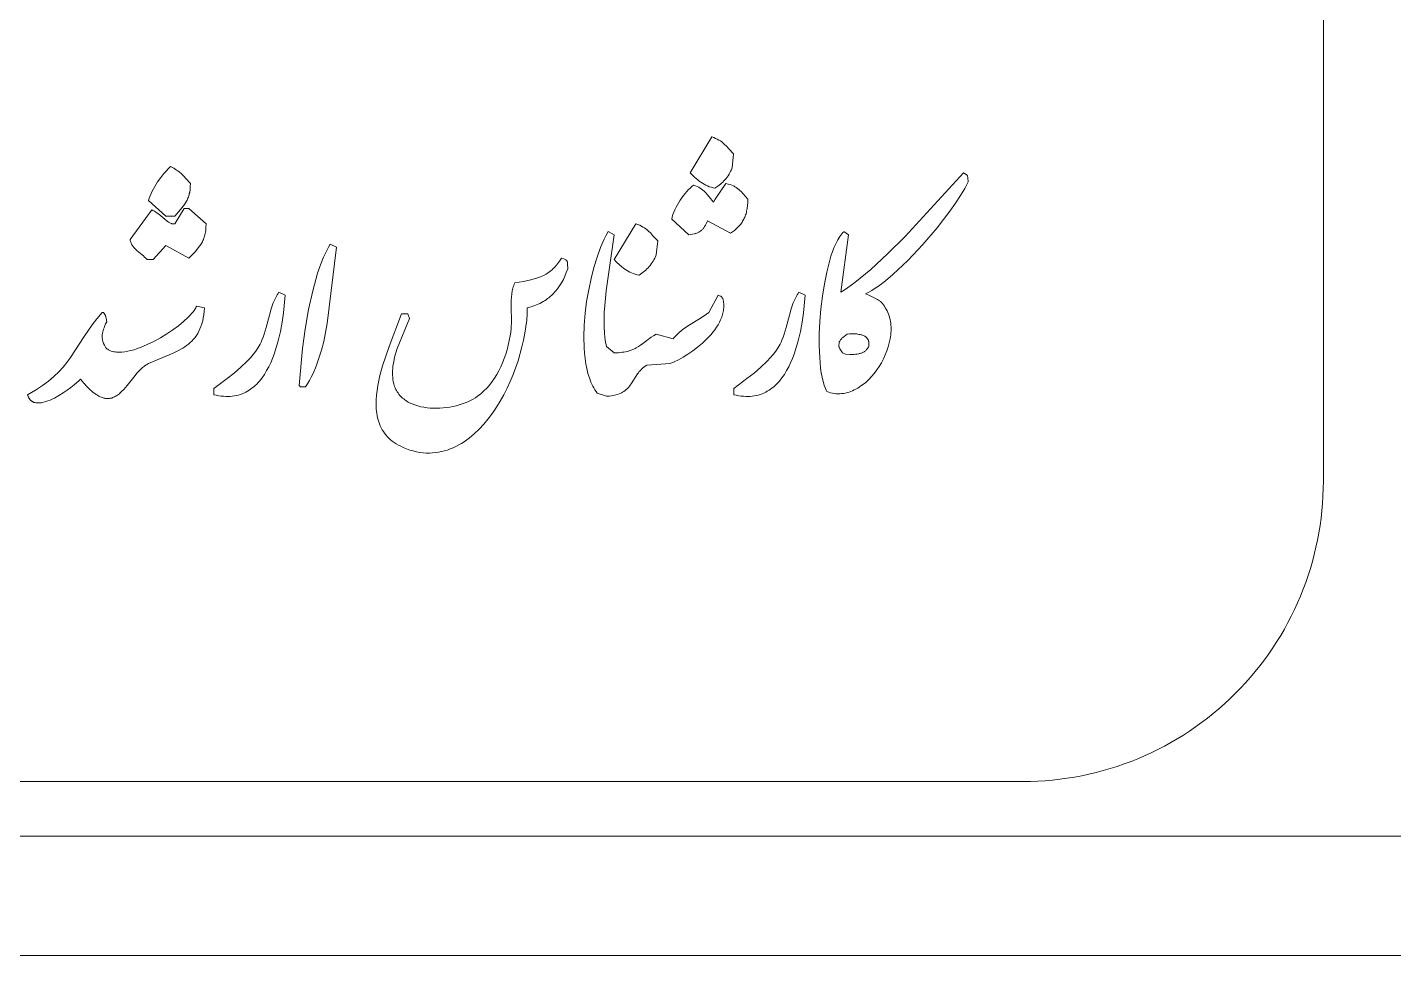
# Model space of a CAD drawing. Header units: metres. Extents: x 236 to 355, y 67 to 475.
# Drawn here: x 296.351 to 297.454, y 414.389 to 415.139 of the extents above; entities that cross this region are included whole.
import ezdxf

# ---------------------------------------------------------------- set-up
doc = ezdxf.new("R2010")
doc.units = ezdxf.units.M
doc.header["$LTSCALE"] = 0.007
doc.header["$MEASUREMENT"] = 0
doc.layers.add('6', color=6, linetype='Continuous')
doc.layers.add('H', color=7, linetype='Continuous')
doc.layers.add('decoration', color=251, linetype='Continuous', lineweight=18)

msp = doc.modelspace()

# ---------------------------------------------------------------- linework, layer by layer
at = {"layer": '6', "lineweight": 5}
for points in [[(311.8328, 433.7821), (283.7399, 433.7821), (283.7399, 414.3893), (311.8328, 414.3893)], [(311.7364, 433.6857), (283.8364, 433.6857), (283.8364, 414.4857), (311.7364, 414.4857)]]:
    msp.add_lwpolyline(points, close=True, dxfattribs=at)
at = {"layer": 'decoration', "lineweight": 5, "ltscale": 0.5}
msp.add_lwpolyline([(295.5802, 415.6955), (297.1549, 415.6955, -0.414214), (297.3975, 415.4529), (297.3975, 414.7723, -0.414214), (297.1549, 414.5298), (295.5802, 414.5298, -0.414214), (295.3317, 414.7782), (295.3317, 415.447, -0.414214)], format="xyb", close=True, dxfattribs=at)
at = {"layer": 'H', "lineweight": 5}
for points in [[(296.9037, 415.0501), (296.9053, 415.0496), (296.9068, 415.049), (296.9081, 415.0483), (296.9094, 415.0476), (296.9106, 415.0469), (296.9117, 415.0461), (296.9127, 415.0453), (296.9138, 415.0444), (296.9157, 415.0425), (296.9175, 415.0406), (296.9213, 415.0364), (296.92, 415.0251), (296.9195, 415.0237), (296.9189, 415.0224), (296.9182, 415.0212), (296.9176, 415.02), (296.9168, 415.0188), (296.9161, 415.0177), (296.9153, 415.0167), (296.9144, 415.0157), (296.9135, 415.0147), (296.9126, 415.0137), (296.9116, 415.0128), (296.9106, 415.012), (296.9085, 415.0103), (296.9062, 415.0088), (296.9047, 415.0091), (296.9031, 415.0095), (296.9016, 415.01), (296.9002, 415.0106), (296.8988, 415.0112), (296.8974, 415.0119), (296.8961, 415.0127), (296.8948, 415.0136), (296.8936, 415.0145), (296.8924, 415.0154), (296.8901, 415.0173), (296.8881, 415.0193), (296.8862, 415.0213)], [(296.4665, 415.0263), (296.4692, 415.0249), (296.4704, 415.0242), (296.4715, 415.0234), (296.4726, 415.0227), (296.4736, 415.0219), (296.4755, 415.0203), (296.4773, 415.0186), (296.4791, 415.0167), (296.4827, 415.0125), (296.4826, 415.0099), (296.4824, 415.0076), (296.4821, 415.0054), (296.4818, 415.0044), (296.4816, 415.0034), (296.4813, 415.0025), (296.481, 415.0016), (296.4807, 415.0007), (296.4803, 414.9999), (296.48, 414.9991), (296.4796, 414.9984), (296.4788, 414.9969), (296.4778, 414.9955), (296.4769, 414.9942), (296.4748, 414.9917), (296.4702, 414.9862), (296.4627, 414.9862), (296.4489, 414.9988), (296.4495, 415.0007), (296.4501, 415.0026), (296.4509, 415.0045), (296.4518, 415.0064), (296.4528, 415.0083), (296.4539, 415.0102), (296.4562, 415.0138), (296.4587, 415.0173), (296.4613, 415.0206)], [(297.1069, 415.0213), (297.1091, 415.0199), (297.1092, 415.0198), (297.1094, 415.0197), (297.1095, 415.0195), (297.1097, 415.0194), (297.1097, 415.0194), (297.1097, 415.0194), (297.1097, 415.0193), (297.1098, 415.0193), (297.1098, 415.0192), (297.1099, 415.0192), (297.1099, 415.0191), (297.1099, 415.0191), (297.1099, 415.0191), (297.11, 415.019), (297.11, 415.019), (297.11, 415.019), (297.11, 415.019), (297.11, 415.019), (297.11, 415.019), (297.11, 415.019), (297.11, 415.019), (297.11, 415.019), (297.11, 415.019), (297.11, 415.019), (297.11, 415.019), (297.11, 415.019), (297.11, 415.019), (297.11, 415.019), (297.11, 415.019), (297.11, 415.019), (297.11, 415.019), (297.11, 415.0189), (297.11, 415.0189), (297.1101, 415.0188), (297.1101, 415.0188), (297.1101, 415.0186), (297.1102, 415.0184), (297.1102, 415.0182), (297.1103, 415.0178), (297.1104, 415.0172), (297.1107, 415.0138), (297.1079, 415.0085), (297.1045, 415.0028), (297.1005, 414.9966), (297.0959, 414.9902), (297.0856, 414.9768), (297.0741, 414.9633), (297.0619, 414.9504), (297.0498, 414.939), (297.0439, 414.9341), (297.0383, 414.9298), (297.0355, 414.928), (297.0329, 414.9263), (297.0304, 414.9248), (297.0279, 414.9236), (297.0304, 414.9223), (297.0376, 414.9189), (297.0384, 414.9185), (297.0391, 414.918), (297.0395, 414.9177), (297.0398, 414.9174), (297.0401, 414.9171), (297.0405, 414.9168), (297.0408, 414.9165), (297.0411, 414.9162), (297.0415, 414.9158), (297.0418, 414.9154), (297.0421, 414.915), (297.0424, 414.9145), (297.043, 414.9135), (297.0438, 414.9123), (297.0446, 414.9111), (297.0453, 414.9098), (297.0459, 414.9085), (297.0464, 414.9071), (297.0469, 414.9057), (297.0473, 414.9043), (297.0477, 414.9028), (297.048, 414.9013), (297.0482, 414.8998), (297.0483, 414.8983), (297.0484, 414.8967), (297.0485, 414.8952), (297.0484, 414.8936), (297.0483, 414.892), (297.0482, 414.8904), (297.0477, 414.8871), (297.047, 414.8839), (297.0461, 414.8806), (297.0451, 414.8774), (297.0438, 414.8742), (297.0423, 414.871), (297.0407, 414.8679), (297.0389, 414.8649), (297.037, 414.8621), (297.0349, 414.8593), (297.0327, 414.8567), (297.0304, 414.8543), (297.028, 414.852), (297.0254, 414.85), (297.0241, 414.8491), (297.0228, 414.8482), (297.0215, 414.8473), (297.0201, 414.8466), (297.0187, 414.8459), (297.0173, 414.8452), (297.0159, 414.8447), (297.0145, 414.8442), (297.013, 414.8438), (297.0116, 414.8434), (297.0101, 414.8431), (297.0086, 414.843), (297.0072, 414.8429), (297.0057, 414.8428), (297.0042, 414.8429), (297.0027, 414.843), (297.0011, 414.8433), (296.9996, 414.8436), (296.9981, 414.8441), (296.9966, 414.8446), (296.996, 414.8457), (296.9955, 414.847), (296.9949, 414.8483), (296.9944, 414.8497), (296.9935, 414.8527), (296.9928, 414.8561), (296.9921, 414.8597), (296.9915, 414.8636), (296.9908, 414.8722), (296.9904, 414.8814), (296.9905, 414.8912), (296.991, 414.9013), (296.9918, 414.9115), (296.993, 414.9217), (296.9946, 414.9316), (296.9965, 414.941), (296.9987, 414.9497), (296.9999, 414.9538), (297.0012, 414.9576), (297.0026, 414.9611), (297.004, 414.9643), (297.0055, 414.9672), (297.0063, 414.9685), (297.0071, 414.9697), (297.0079, 414.9709), (297.0087, 414.9719), (297.0095, 414.9729), (297.01, 414.9733), (297.0104, 414.9737), (297.0141, 414.9712), (297.0079, 414.9248), (297.0105, 414.9265), (297.0133, 414.9283), (297.0192, 414.9326), (297.032, 414.9432), (297.0456, 414.9558), (297.0595, 414.9696)], [(296.9151, 415.0125), (296.9168, 415.0121), (296.9184, 415.0117), (296.9198, 415.0112), (296.9211, 415.0106), (296.9217, 415.0103), (296.9223, 415.0099), (296.9234, 415.0092), (296.9245, 415.0085), (296.9255, 415.0077), (296.9264, 415.0069), (296.9273, 415.006), (296.929, 415.0041), (296.9327, 415), (296.9327, 414.9973), (296.9325, 414.9948), (296.9322, 414.9924), (296.9318, 414.9902), (296.9316, 414.9892), (296.9313, 414.9882), (296.931, 414.9872), (296.9307, 414.9863), (296.9303, 414.9854), (296.9299, 414.9845), (296.9295, 414.9837), (296.9291, 414.9829), (296.9286, 414.9821), (296.9281, 414.9813), (296.9276, 414.9806), (296.927, 414.9798), (296.9259, 414.9785), (296.9246, 414.9772), (296.9233, 414.9759), (296.9219, 414.9747), (296.9189, 414.9724), (296.9001, 414.9825), (296.8996, 414.9812), (296.8991, 414.98), (296.8985, 414.9789), (296.8979, 414.9779), (296.8976, 414.9774), (296.8973, 414.9769), (296.8969, 414.9765), (296.8966, 414.9761), (296.8962, 414.9756), (296.8958, 414.9752), (296.8954, 414.9749), (296.895, 414.9745), (296.8946, 414.9742), (296.8941, 414.9738), (296.8936, 414.9735), (296.8931, 414.9733), (296.8926, 414.973), (296.8921, 414.9727), (296.8915, 414.9725), (296.8909, 414.9723), (296.8903, 414.9721), (296.8896, 414.9719), (296.8882, 414.9716), (296.8867, 414.9714), (296.8851, 414.9712), (296.8713, 414.9837), (296.8717, 414.9856), (296.8723, 414.9875), (296.8731, 414.9895), (296.8739, 414.9914), (296.8749, 414.9934), (296.8759, 414.9953), (296.877, 414.9973), (296.8782, 414.9992), (296.8807, 415.0028), (296.8821, 415.0045), (296.8834, 415.0061), (296.8848, 415.0076), (296.8861, 415.0089), (296.8875, 415.0102), (296.8888, 415.0113), (296.8904, 415.0107), (296.8918, 415.0101), (296.8931, 415.0095), (296.8943, 415.0088), (296.8954, 415.0081), (296.8964, 415.0073), (296.8974, 415.0065), (296.8983, 415.0056), (296.8992, 415.0048), (296.9, 415.0038), (296.9016, 415.0019), (296.9051, 414.9975), (296.9064, 415)], [(296.4777, 414.9925), (296.4815, 414.9925), (296.4953, 414.98), (296.4952, 414.9772), (296.495, 414.9746), (296.4948, 414.9734), (296.4946, 414.9723), (296.4944, 414.9712), (296.4941, 414.9702), (296.4938, 414.9692), (296.4935, 414.9683), (296.4932, 414.9674), (296.4928, 414.9665), (296.4924, 414.9656), (296.492, 414.9648), (296.4915, 414.9641), (296.4911, 414.9633), (296.4901, 414.9619), (296.489, 414.9605), (296.4867, 414.9578), (296.4815, 414.9524), (296.4627, 414.9624), (296.4527, 414.9511), (296.4477, 414.9511), (296.4467, 414.9522), (296.4457, 414.9532), (296.4447, 414.9541), (296.4437, 414.9549), (296.4397, 414.9582), (296.4388, 414.959), (296.4379, 414.96), (296.4375, 414.9604), (296.437, 414.9609), (296.4366, 414.9614), (296.4362, 414.962), (296.4359, 414.9625), (296.4355, 414.9631), (296.4352, 414.9638), (296.4349, 414.9644), (296.4346, 414.9651), (296.4343, 414.9658), (296.4341, 414.9666), (296.4339, 414.9674), (296.4514, 414.9912), (296.4522, 414.9909), (296.453, 414.9905), (296.4537, 414.9901), (296.4545, 414.9897), (296.4559, 414.9887), (296.4572, 414.9878), (296.4619, 414.9838), (296.464, 414.9821), (296.4651, 414.9814), (296.4656, 414.981), (296.4661, 414.9807), (296.4666, 414.9805), (296.4671, 414.9803), (296.4674, 414.9802), (296.4676, 414.9801), (296.4679, 414.98), (296.4681, 414.98), (296.4684, 414.9799), (296.4686, 414.9799), (296.4689, 414.9799), (296.4692, 414.9799), (296.4694, 414.9799), (296.4697, 414.9799), (296.4699, 414.9799), (296.4702, 414.98)], [(296.8199, 414.9737), (296.8249, 414.9712), (296.8185, 414.9259), (296.8172, 414.9142), (296.8168, 414.9085), (296.8167, 414.9028), (296.8167, 414.8971), (296.817, 414.8916), (296.8177, 414.8862), (296.8186, 414.8809), (296.8249, 414.8759), (296.8283, 414.876), (296.8298, 414.8761), (296.8313, 414.8763), (296.8327, 414.8765), (296.834, 414.8767), (296.8353, 414.877), (296.8365, 414.8773), (296.8376, 414.8777), (296.8387, 414.878), (296.8398, 414.8785), (296.8408, 414.8789), (296.8418, 414.8794), (296.8427, 414.8799), (296.8445, 414.881), (296.8462, 414.8821), (296.8479, 414.8833), (296.8512, 414.8859), (296.8547, 414.8885), (296.8566, 414.8897), (296.8587, 414.891), (296.8725, 414.8872), (296.8733, 414.8882), (296.874, 414.8891), (296.8756, 414.8907), (296.8772, 414.8923), (296.8789, 414.8937), (296.8806, 414.8951), (296.8824, 414.8963), (296.8862, 414.8987), (296.8938, 414.9032), (296.8976, 414.9057), (296.8995, 414.907), (296.9014, 414.9085), (296.9089, 414.9223), (296.91, 414.9219), (296.9107, 414.9216), (296.9111, 414.9215), (296.9112, 414.9215), (296.9112, 414.9215), (296.9112, 414.9215), (296.9112, 414.9215), (296.9112, 414.9215), (296.9112, 414.9215), (296.9112, 414.9215), (296.9112, 414.9215), (296.9112, 414.9215), (296.9112, 414.9215), (296.9112, 414.9215), (296.9112, 414.9215), (296.9112, 414.9215), (296.9112, 414.9215), (296.9112, 414.9215), (296.9112, 414.9215), (296.9112, 414.9215), (296.9112, 414.9215), (296.9112, 414.9215), (296.9112, 414.9215), (296.9112, 414.9215), (296.9112, 414.9215), (296.9112, 414.9215), (296.9112, 414.9215), (296.9112, 414.9215), (296.9112, 414.9215), (296.9112, 414.9215), (296.9112, 414.9215), (296.9112, 414.9215), (296.9112, 414.9215), (296.9112, 414.9215), (296.9112, 414.9215), (296.9112, 414.9215), (296.9112, 414.9215), (296.9112, 414.9215), (296.9112, 414.9215), (296.9112, 414.9215), (296.9112, 414.9215), (296.9112, 414.9215), (296.9112, 414.9215), (296.9112, 414.9215), (296.9112, 414.9215), (296.9112, 414.9215), (296.9112, 414.9215), (296.9112, 414.9215), (296.9112, 414.9215), (296.9112, 414.9215), (296.9112, 414.9214), (296.9112, 414.9214), (296.9112, 414.9214), (296.9112, 414.9214), (296.9112, 414.9214), (296.9112, 414.9214), (296.9112, 414.9214), (296.9112, 414.9214), (296.9112, 414.9214), (296.9112, 414.9214), (296.9112, 414.9214), (296.9112, 414.9214), (296.9112, 414.9214), (296.9112, 414.9214), (296.9112, 414.9214), (296.9112, 414.9214), (296.9112, 414.9214), (296.9112, 414.9214), (296.9113, 414.9214), (296.9113, 414.9214), (296.9113, 414.9214), (296.9113, 414.9214), (296.9113, 414.9214), (296.9113, 414.9214), (296.9113, 414.9214), (296.9113, 414.9214), (296.9113, 414.9214), (296.9113, 414.9214), (296.9113, 414.9214), (296.9113, 414.9214), (296.9113, 414.9214), (296.9113, 414.9214), (296.9113, 414.9214), (296.9113, 414.9214), (296.9113, 414.9214), (296.9113, 414.9214), (296.9113, 414.9214), (296.9113, 414.9214), (296.9113, 414.9214), (296.9113, 414.9214), (296.9113, 414.9214), (296.9113, 414.9214), (296.9113, 414.9214), (296.9113, 414.9214), (296.9113, 414.9214), (296.9113, 414.9214), (296.9113, 414.9214), (296.9113, 414.9214), (296.9113, 414.9214), (296.9113, 414.9214), (296.9113, 414.9214), (296.9113, 414.9214), (296.9113, 414.9214), (296.9113, 414.9214), (296.9113, 414.9214), (296.9113, 414.9214), (296.9113, 414.9214), (296.9113, 414.9214), (296.9113, 414.9214), (296.9113, 414.9214), (296.9113, 414.9214), (296.9113, 414.9214), (296.9113, 414.9214), (296.9113, 414.9214), (296.9113, 414.9214), (296.9113, 414.9214), (296.9113, 414.9214), (296.9113, 414.9214), (296.9126, 414.9198), (296.9129, 414.9187), (296.9131, 414.9176), (296.9132, 414.9165), (296.9133, 414.9154), (296.9134, 414.9143), (296.9134, 414.9132), (296.9133, 414.9121), (296.9132, 414.911), (296.9131, 414.91), (296.9129, 414.9089), (296.9126, 414.9078), (296.9123, 414.9068), (296.912, 414.9057), (296.9117, 414.9046), (296.9108, 414.9026), (296.9098, 414.9005), (296.9087, 414.8985), (296.9075, 414.8965), (296.9061, 414.8945), (296.9046, 414.8926), (296.9031, 414.8907), (296.9014, 414.8889), (296.8997, 414.8871), (296.8961, 414.8837), (296.8922, 414.8805), (296.8883, 414.8775), (296.8844, 414.8748), (296.8805, 414.8724), (296.8768, 414.8703), (296.8732, 414.8686), (296.87, 414.8672), (296.8512, 414.8659), (296.85, 414.8652), (296.8489, 414.8644), (296.8478, 414.8635), (296.8469, 414.8626), (296.846, 414.8617), (296.8451, 414.8608), (296.8444, 414.8598), (296.8436, 414.8588), (296.8385, 414.8508), (296.8378, 414.8498), (296.8371, 414.8489), (296.8363, 414.848), (296.8355, 414.8471), (296.8346, 414.8463), (296.8336, 414.8455), (296.8326, 414.8447), (296.8321, 414.8444), (296.8315, 414.844), (296.8309, 414.8437), (296.8303, 414.8434), (296.829, 414.8428), (296.8276, 414.8423), (296.8261, 414.8419), (296.8244, 414.8415), (296.8226, 414.8412), (296.8207, 414.841), (296.8186, 414.8408), (296.8111, 414.8433), (296.8102, 414.8447), (296.8092, 414.8461), (296.8084, 414.8475), (296.8076, 414.849), (296.8068, 414.8506), (296.8061, 414.8522), (296.8048, 414.8556), (296.8037, 414.8593), (296.8027, 414.8631), (296.8019, 414.867), (296.8013, 414.8712), (296.8008, 414.8755), (296.8005, 414.8798), (296.8003, 414.8889), (296.8006, 414.8983), (296.8014, 414.9078), (296.8026, 414.9174), (296.8043, 414.9268), (296.8062, 414.936), (296.8085, 414.9448), (296.8111, 414.9531), (296.8139, 414.9608), (296.8168, 414.9677), (296.8183, 414.9708)], [(296.8424, 414.98), (296.844, 414.9794), (296.8455, 414.9788), (296.8468, 414.9781), (296.8481, 414.9774), (296.8493, 414.9767), (296.8504, 414.9759), (296.8515, 414.9751), (296.8525, 414.9742), (296.8544, 414.9724), (296.8562, 414.9704), (296.86, 414.9662), (296.8587, 414.9549), (296.8582, 414.9535), (296.8576, 414.9522), (296.8569, 414.951), (296.8563, 414.9498), (296.8555, 414.9487), (296.8548, 414.9476), (296.854, 414.9465), (296.8531, 414.9455), (296.8522, 414.9445), (296.8513, 414.9436), (296.8503, 414.9427), (296.8493, 414.9418), (296.8472, 414.9401), (296.845, 414.9386), (296.8434, 414.9389), (296.8418, 414.9393), (296.8403, 414.9398), (296.8389, 414.9404), (296.8375, 414.941), (296.8361, 414.9418), (296.8348, 414.9426), (296.8335, 414.9434), (296.8323, 414.9443), (296.8311, 414.9452), (296.8288, 414.9471), (296.8268, 414.9491), (296.8249, 414.9511)], [(296.5955, 414.9637), (296.6006, 414.9612), (296.5931, 414.8995), (296.5903, 414.885), (296.5885, 414.8781), (296.5865, 414.8715), (296.5843, 414.8651), (296.5817, 414.8592), (296.5803, 414.8563), (296.5788, 414.8536), (296.5772, 414.8509), (296.5755, 414.8484), (296.5717, 414.8484), (296.5705, 414.8496), (296.5732, 414.8793), (296.5754, 414.8951), (296.5781, 414.9108), (296.5814, 414.926), (296.5854, 414.9403), (296.5877, 414.9468), (296.5901, 414.953), (296.5927, 414.9586), (296.5941, 414.9612)], [(296.7823, 414.9524), (296.7841, 414.9517), (296.7848, 414.9514), (296.7854, 414.9511), (296.7857, 414.951), (296.7859, 414.9509), (296.786, 414.9508), (296.7861, 414.9507), (296.7862, 414.9507), (296.7862, 414.9507), (296.7862, 414.9507), (296.7862, 414.9506), (296.7862, 414.9506), (296.7862, 414.9506), (296.7862, 414.9506), (296.7863, 414.9506), (296.7863, 414.9506), (296.7863, 414.9506), (296.7864, 414.9505), (296.7864, 414.9505), (296.7864, 414.9505), (296.7864, 414.9505), (296.7864, 414.9505), (296.7864, 414.9505), (296.7864, 414.9505), (296.7864, 414.9505), (296.7864, 414.9505), (296.7864, 414.9505), (296.7864, 414.9505), (296.7864, 414.9505), (296.7864, 414.9505), (296.7864, 414.9505), (296.7864, 414.9505), (296.7864, 414.9505), (296.7865, 414.9505), (296.7865, 414.9505), (296.7865, 414.9505), (296.7865, 414.9504), (296.7865, 414.9504), (296.7865, 414.9504), (296.7865, 414.9504), (296.7865, 414.9504), (296.7865, 414.9504), (296.7865, 414.9504), (296.7865, 414.9504), (296.7865, 414.9504), (296.7865, 414.9504), (296.7865, 414.9504), (296.7865, 414.9504), (296.7865, 414.9504), (296.7866, 414.9503), (296.7866, 414.9503), (296.7866, 414.9503), (296.7866, 414.9503), (296.7866, 414.9503), (296.7866, 414.9503), (296.7866, 414.9503), (296.7866, 414.9503), (296.7866, 414.9503), (296.7866, 414.9503), (296.7866, 414.9503), (296.7866, 414.9502), (296.7866, 414.9502), (296.7866, 414.9502), (296.7866, 414.9502), (296.7866, 414.9502), (296.7866, 414.9502), (296.7866, 414.9502), (296.7866, 414.9502), (296.7866, 414.9502), (296.7866, 414.9502), (296.7866, 414.9502), (296.7866, 414.9502), (296.7867, 414.9502), (296.7867, 414.9502), (296.7867, 414.9502), (296.7867, 414.9502), (296.7867, 414.9501), (296.7867, 414.9501), (296.7868, 414.95), (296.7868, 414.95), (296.7868, 414.95), (296.7868, 414.95), (296.7868, 414.95), (296.7868, 414.95), (296.7868, 414.95), (296.7868, 414.95), (296.7868, 414.95), (296.7868, 414.95), (296.7868, 414.95), (296.7868, 414.95), (296.7868, 414.95), (296.7868, 414.95), (296.7868, 414.95), (296.7868, 414.95), (296.7868, 414.95), (296.7868, 414.9499), (296.7869, 414.9498), (296.7869, 414.9497), (296.7869, 414.9496), (296.787, 414.9495), (296.787, 414.9494), (296.787, 414.9493), (296.7871, 414.949), (296.7871, 414.9488), (296.7872, 414.9485), (296.7872, 414.9478), (296.7873, 414.9436), (296.7862, 414.9407), (296.7851, 414.9378), (296.7838, 414.9351), (296.7824, 414.9324), (296.7808, 414.93), (296.7791, 414.9276), (296.7773, 414.9254), (296.7754, 414.9233), (296.7744, 414.9223), (296.7733, 414.9213), (296.7722, 414.9204), (296.7711, 414.9196), (296.7699, 414.9187), (296.7687, 414.9179), (296.7675, 414.9172), (296.7662, 414.9165), (296.7649, 414.9158), (296.7636, 414.9151), (296.7622, 414.9146), (296.7608, 414.914), (296.7593, 414.9135), (296.7578, 414.9131), (296.7547, 414.9123), (296.7546, 414.9074), (296.7542, 414.9023), (296.7536, 414.897), (296.7528, 414.8917), (296.7517, 414.8862), (296.7504, 414.8806), (296.7472, 414.8695), (296.7432, 414.8583), (296.7409, 414.8528), (296.7384, 414.8474), (296.7357, 414.8421), (296.7328, 414.8369), (296.7297, 414.8319), (296.7265, 414.8272), (296.7231, 414.8226), (296.7195, 414.8183), (296.7158, 414.8143), (296.7119, 414.8105), (296.7078, 414.8071), (296.7058, 414.8056), (296.7037, 414.8041), (296.7015, 414.8027), (296.6993, 414.8015), (296.6971, 414.8003), (296.6948, 414.7992), (296.6925, 414.7983), (296.6902, 414.7974), (296.6879, 414.7967), (296.6855, 414.7961), (296.683, 414.7956), (296.6806, 414.7953), (296.6781, 414.7951), (296.6756, 414.795), (296.673, 414.795), (296.6705, 414.7952), (296.6679, 414.7955), (296.6652, 414.796), (296.6626, 414.7967), (296.6599, 414.7974), (296.6572, 414.7984), (296.6545, 414.7995), (296.6525, 414.8004), (296.6506, 414.8013), (296.6489, 414.8024), (296.6473, 414.8034), (296.6457, 414.8045), (296.6443, 414.8057), (296.6429, 414.807), (296.6417, 414.8082), (296.6405, 414.8096), (296.6395, 414.8109), (296.6385, 414.8124), (296.6376, 414.8138), (296.6368, 414.8153), (296.636, 414.8169), (296.6354, 414.8185), (296.6348, 414.8201), (296.6343, 414.8217), (296.6338, 414.8234), (296.6335, 414.8252), (296.6332, 414.8269), (296.6329, 414.8287), (296.6328, 414.8305), (296.6326, 414.8342), (296.6326, 414.8379), (296.6329, 414.8418), (296.6334, 414.8456), (296.634, 414.8496), (296.6357, 414.8575), (296.6379, 414.8655), (296.6431, 414.881), (296.6532, 414.9073), (296.6582, 414.9073), (296.6595, 414.9035), (296.6496, 414.8793), (296.6485, 414.8758), (296.6476, 414.8723), (296.6468, 414.8687), (296.6462, 414.8651), (296.646, 414.8633), (296.6459, 414.8615), (296.6459, 414.8597), (296.6459, 414.8579), (296.646, 414.8562), (296.6462, 414.8544), (296.6465, 414.8526), (296.6469, 414.8509), (296.6473, 414.8497), (296.6476, 414.8486), (296.6481, 414.8475), (296.6485, 414.8464), (296.6491, 414.8454), (296.6496, 414.8444), (296.6503, 414.8435), (296.6509, 414.8426), (296.6516, 414.8417), (296.6524, 414.8409), (296.6532, 414.8401), (296.654, 414.8394), (296.6549, 414.8387), (296.6557, 414.838), (296.6567, 414.8373), (296.6576, 414.8367), (296.6586, 414.8361), (296.6597, 414.8356), (296.6607, 414.8351), (296.6618, 414.8346), (296.664, 414.8338), (296.6663, 414.833), (296.6688, 414.8324), (296.6712, 414.8319), (296.6738, 414.8316), (296.6763, 414.8313), (296.6789, 414.8312), (296.6816, 414.8312), (296.6842, 414.8313), (296.6869, 414.8314), (296.6895, 414.8317), (296.6921, 414.8321), (296.6947, 414.8326), (296.6972, 414.8332), (296.6997, 414.8339), (296.7021, 414.8346), (296.7045, 414.8355), (296.7067, 414.8364), (296.7089, 414.8374), (296.7109, 414.8385), (296.7128, 414.8396), (296.7146, 414.8408), (296.7172, 414.8429), (296.7196, 414.8451), (296.722, 414.8474), (296.7242, 414.8499), (296.7262, 414.8526), (296.7282, 414.8554), (296.73, 414.8583), (296.7317, 414.8613), (296.7333, 414.8645), (296.7347, 414.8678), (296.7361, 414.8712), (296.7373, 414.8747), (296.7384, 414.8783), (296.7393, 414.882), (296.7409, 414.8897), (296.7414, 414.8926), (296.7416, 414.8955), (296.7419, 414.9014), (296.7418, 414.9128), (296.7418, 414.9182), (296.7419, 414.9208), (296.7422, 414.9234), (296.7426, 414.9258), (296.7428, 414.9269), (296.7431, 414.9281), (296.7434, 414.9292), (296.7438, 414.9303), (296.7442, 414.9313), (296.7447, 414.9323), (296.7515, 414.9335), (296.7576, 414.9347), (296.7603, 414.9355), (296.7629, 414.9363), (296.7654, 414.9372), (296.7677, 414.9383), (296.7688, 414.9388), (296.7699, 414.9394), (296.7709, 414.9401), (296.7719, 414.9408), (296.7729, 414.9415), (296.7739, 414.9422), (296.7748, 414.943), (296.7757, 414.9439), (296.7766, 414.9447), (296.7775, 414.9457), (296.7783, 414.9467), (296.7792, 414.9477), (296.7808, 414.9499)], [(296.5542, 414.9248), (296.5592, 414.9223), (296.5579, 414.9081), (296.5568, 414.9007), (296.5554, 414.8931), (296.5536, 414.8856), (296.5515, 414.8783), (296.5503, 414.8747), (296.5489, 414.8712), (296.5475, 414.8678), (296.5459, 414.8646), (296.5442, 414.8615), (296.5424, 414.8585), (296.5405, 414.8557), (296.5384, 414.8531), (296.5373, 414.8519), (296.5362, 414.8507), (296.535, 414.8496), (296.5338, 414.8485), (296.5326, 414.8475), (296.5313, 414.8466), (296.53, 414.8457), (296.5287, 414.8449), (296.5273, 414.8441), (296.5259, 414.8434), (296.5244, 414.8428), (296.5229, 414.8423), (296.5214, 414.8418), (296.5198, 414.8414), (296.5182, 414.8411), (296.5165, 414.8409), (296.5148, 414.8407), (296.513, 414.8406), (296.5112, 414.8406), (296.5094, 414.8408), (296.5075, 414.8409), (296.5056, 414.8412), (296.5036, 414.8416), (296.5015, 414.8421), (296.5015, 414.8471), (296.5123, 414.8551), (296.5179, 414.8595), (296.5234, 414.8642), (296.5286, 414.8692), (296.5311, 414.8718), (296.5333, 414.8745), (296.5354, 414.8772), (296.5373, 414.8801), (296.5382, 414.8815), (296.539, 414.883), (296.5397, 414.8845), (296.5404, 414.886), (296.5414, 414.8885), (296.5423, 414.891), (296.5438, 414.8962), (296.5465, 414.9064), (296.5479, 414.9114), (296.5487, 414.9138), (296.5496, 414.9161), (296.5505, 414.9184), (296.5516, 414.9206), (296.5528, 414.9228), (296.5535, 414.9238)], [(296.974, 414.9248), (296.9791, 414.9223), (296.9777, 414.9081), (296.9766, 414.9007), (296.9752, 414.8931), (296.9735, 414.8856), (296.9713, 414.8783), (296.9701, 414.8747), (296.9688, 414.8712), (296.9673, 414.8678), (296.9658, 414.8646), (296.9641, 414.8615), (296.9623, 414.8585), (296.9603, 414.8557), (296.9583, 414.8531), (296.9572, 414.8519), (296.956, 414.8507), (296.9549, 414.8496), (296.9537, 414.8485), (296.9525, 414.8475), (296.9512, 414.8466), (296.9499, 414.8457), (296.9485, 414.8449), (296.9472, 414.8441), (296.9457, 414.8434), (296.9443, 414.8428), (296.9428, 414.8423), (296.9412, 414.8418), (296.9396, 414.8414), (296.938, 414.8411), (296.9363, 414.8409), (296.9346, 414.8407), (296.9329, 414.8406), (296.9311, 414.8406), (296.9292, 414.8408), (296.9273, 414.8409), (296.9254, 414.8412), (296.9234, 414.8416), (296.9214, 414.8421), (296.9214, 414.8471), (296.9321, 414.8551), (296.9378, 414.8595), (296.9433, 414.8642), (296.9485, 414.8692), (296.9509, 414.8718), (296.9532, 414.8745), (296.9553, 414.8772), (296.9572, 414.8801), (296.9581, 414.8815), (296.9589, 414.883), (296.9596, 414.8845), (296.9603, 414.886), (296.9612, 414.8885), (296.9621, 414.891), (296.9637, 414.8962), (296.9664, 414.9064), (296.9678, 414.9114), (296.9686, 414.9138), (296.9694, 414.9161), (296.9704, 414.9184), (296.9715, 414.9206), (296.9727, 414.9228), (296.9733, 414.9238)], [(296.4878, 414.9135), (296.494, 414.9123), (296.4938, 414.9094), (296.4935, 414.9066), (296.4931, 414.904), (296.4926, 414.9016), (296.4919, 414.8993), (296.4912, 414.8972), (296.4904, 414.8952), (296.4895, 414.8933), (296.4886, 414.8915), (296.4875, 414.8898), (296.4864, 414.8883), (296.4852, 414.8868), (296.4839, 414.8854), (296.4825, 414.8841), (296.4811, 414.8829), (296.4796, 414.8818), (296.4781, 414.8807), (296.4765, 414.8796), (296.473, 414.8777), (296.4694, 414.8759), (296.4656, 414.8742), (296.4489, 414.8672), (296.4481, 414.8667), (296.4472, 414.8663), (296.4464, 414.8658), (296.4456, 414.8652), (296.4448, 414.8646), (296.4441, 414.864), (296.4426, 414.8627), (296.4411, 414.8612), (296.4397, 414.8597), (296.4369, 414.8563), (296.4315, 414.8495), (296.4288, 414.8463), (296.4274, 414.8449), (296.426, 414.8435), (296.4253, 414.8429), (296.4246, 414.8423), (296.4238, 414.8418), (296.4231, 414.8412), (296.4223, 414.8408), (296.4215, 414.8404), (296.4207, 414.84), (296.4199, 414.8397), (296.4191, 414.8394), (296.4187, 414.8393), (296.4182, 414.8392), (296.4178, 414.8392), (296.4174, 414.8391), (296.4169, 414.839), (296.4165, 414.839), (296.4161, 414.839), (296.4156, 414.839), (296.4151, 414.839), (296.4147, 414.8391), (296.4142, 414.8391), (296.4137, 414.8392), (296.4133, 414.8393), (296.4128, 414.8394), (296.4118, 414.8397), (296.4108, 414.84), (296.4098, 414.8404), (296.4087, 414.841), (296.4076, 414.8416), (296.4065, 414.8422), (296.4054, 414.843), (296.4042, 414.8439), (296.403, 414.8449), (296.4018, 414.846), (296.3993, 414.8484), (296.3966, 414.8513), (296.3938, 414.8546), (296.3933, 414.8541), (296.3926, 414.8534), (296.3909, 414.8519), (296.3887, 414.85), (296.386, 414.8479), (296.3831, 414.8457), (296.3798, 414.8435), (296.3764, 414.8414), (296.3728, 414.8394), (296.3711, 414.8385), (296.3693, 414.8377), (296.3675, 414.8371), (296.3658, 414.8365), (296.3641, 414.836), (296.3633, 414.8358), (296.3625, 414.8356), (296.3617, 414.8355), (296.3609, 414.8354), (296.3602, 414.8354), (296.3594, 414.8354), (296.3587, 414.8354), (296.358, 414.8355), (296.3573, 414.8357), (296.357, 414.8357), (296.3567, 414.8358), (296.3563, 414.8359), (296.356, 414.8361), (296.3557, 414.8362), (296.3554, 414.8363), (296.3551, 414.8365), (296.3549, 414.8366), (296.3546, 414.8368), (296.3543, 414.837), (296.3541, 414.8372), (296.3538, 414.8375), (296.3536, 414.8377), (296.3533, 414.8379), (296.3531, 414.8382), (296.3529, 414.8385), (296.3527, 414.8388), (296.3524, 414.8391), (296.3523, 414.8394), (296.3521, 414.8397), (296.3519, 414.8401), (296.3517, 414.8405), (296.3516, 414.8408), (296.3514, 414.8412), (296.3512, 414.8421), (296.3576, 414.8457), (296.3632, 414.8494), (296.3682, 414.853), (296.3725, 414.8567), (296.3764, 414.8605), (296.3798, 414.8643), (296.3829, 414.8682), (296.3858, 414.8721), (296.3968, 414.8891), (296.4033, 414.8985), (296.407, 414.9034), (296.4113, 414.9085), (296.4126, 414.9085), (296.4136, 414.9069), (296.4138, 414.9065), (296.4139, 414.9062), (296.4141, 414.9059), (296.4142, 414.9056), (296.4143, 414.9052), (296.4144, 414.9048), (296.4146, 414.9039), (296.4151, 414.901), (296.4142, 414.8992), (296.4133, 414.8972), (296.4129, 414.8961), (296.4125, 414.895), (296.4122, 414.8939), (296.4119, 414.8928), (296.4117, 414.8917), (296.4115, 414.8905), (296.4115, 414.8899), (296.4114, 414.8894), (296.4114, 414.8888), (296.4115, 414.8882), (296.4115, 414.8876), (296.4116, 414.887), (296.4117, 414.8864), (296.4118, 414.8858), (296.4119, 414.8852), (296.4121, 414.8846), (296.4123, 414.884), (296.4126, 414.8835), (296.4132, 414.882), (296.4138, 414.881), (296.4141, 414.8805), (296.4142, 414.8803), (296.4143, 414.8801), (296.4145, 414.88), (296.4146, 414.8798), (296.4147, 414.8796), (296.4149, 414.8795), (296.415, 414.8794), (296.4152, 414.8792), (296.4153, 414.8791), (296.4155, 414.879), (296.4159, 414.8787), (296.4164, 414.8784), (296.4188, 414.8772), (296.4198, 414.8769), (296.4208, 414.8767), (296.4218, 414.8766), (296.4229, 414.8765), (296.4239, 414.8764), (296.425, 414.8764), (296.4262, 414.8764), (296.4273, 414.8765), (296.4297, 414.8767), (296.4321, 414.8771), (296.4346, 414.8777), (296.4372, 414.8784), (296.4398, 414.8793), (296.4425, 414.8802), (296.4478, 414.8825), (296.4532, 414.8851), (296.4585, 414.888), (296.4636, 414.8911), (296.4685, 414.8945), (296.473, 414.8978), (296.4771, 414.9013), (296.4808, 414.9046), (296.4824, 414.9062), (296.4838, 414.9078), (296.4851, 414.9093), (296.4862, 414.9108), (296.4866, 414.9115), (296.4871, 414.9122), (296.4874, 414.9129)], [(297.0129, 414.891), (297.0095, 414.8883), (297.0091, 414.888), (297.0088, 414.8876), (297.0084, 414.8873), (297.0081, 414.8869), (297.0077, 414.8864), (297.0074, 414.8859), (297.007, 414.8854), (297.0066, 414.8847), (297.0064, 414.8831), (297.0063, 414.8825), (297.0063, 414.8822), (297.0063, 414.8819), (297.0063, 414.8816), (297.0063, 414.8813), (297.0063, 414.8811), (297.0064, 414.8809), (297.0064, 414.8806), (297.0065, 414.8804), (297.0066, 414.8802), (297.0066, 414.88), (297.0067, 414.8798), (297.0068, 414.8796), (297.007, 414.8792), (297.0076, 414.8783), (297.0091, 414.8759), (297.0116, 414.8747), (297.0152, 414.8745), (297.0183, 414.8746), (297.0197, 414.8747), (297.0211, 414.8748), (297.0223, 414.875), (297.0229, 414.8752), (297.0235, 414.8753), (297.0241, 414.8755), (297.0246, 414.8757), (297.0251, 414.8759), (297.0256, 414.8761), (297.0261, 414.8764), (297.0266, 414.8767), (297.027, 414.877), (297.0274, 414.8773), (297.0279, 414.8777), (297.0283, 414.8781), (297.0287, 414.8785), (297.029, 414.8789), (297.0294, 414.8794), (297.0298, 414.8799), (297.0301, 414.8804), (297.0304, 414.8809), (297.0306, 414.8817), (297.0306, 414.8825), (297.0306, 414.8832), (297.0306, 414.8835), (297.0306, 414.8839), (297.0306, 414.8842), (297.0305, 414.8845), (297.0304, 414.8848), (297.0304, 414.8851), (297.0303, 414.8854), (297.0302, 414.8857), (297.0301, 414.886), (297.03, 414.8863), (297.0298, 414.8865), (297.0297, 414.8868), (297.0296, 414.887), (297.0294, 414.8873), (297.0292, 414.8875), (297.029, 414.8877), (297.0288, 414.888), (297.0286, 414.8882), (297.0284, 414.8884), (297.0282, 414.8886), (297.028, 414.8887), (297.0277, 414.8889), (297.0275, 414.8891), (297.0272, 414.8893), (297.0266, 414.8896), (297.026, 414.8899), (297.0254, 414.8901), (297.0247, 414.8903), (297.024, 414.8905), (297.0233, 414.8907), (297.0225, 414.8908), (297.0217, 414.891), (297.0208, 414.8911), (297.019, 414.8912), (297.0171, 414.8912), (297.015, 414.8911)]]:
    msp.add_lwpolyline(points, close=True, dxfattribs=at)

doc.saveas('drawing.dxf')
